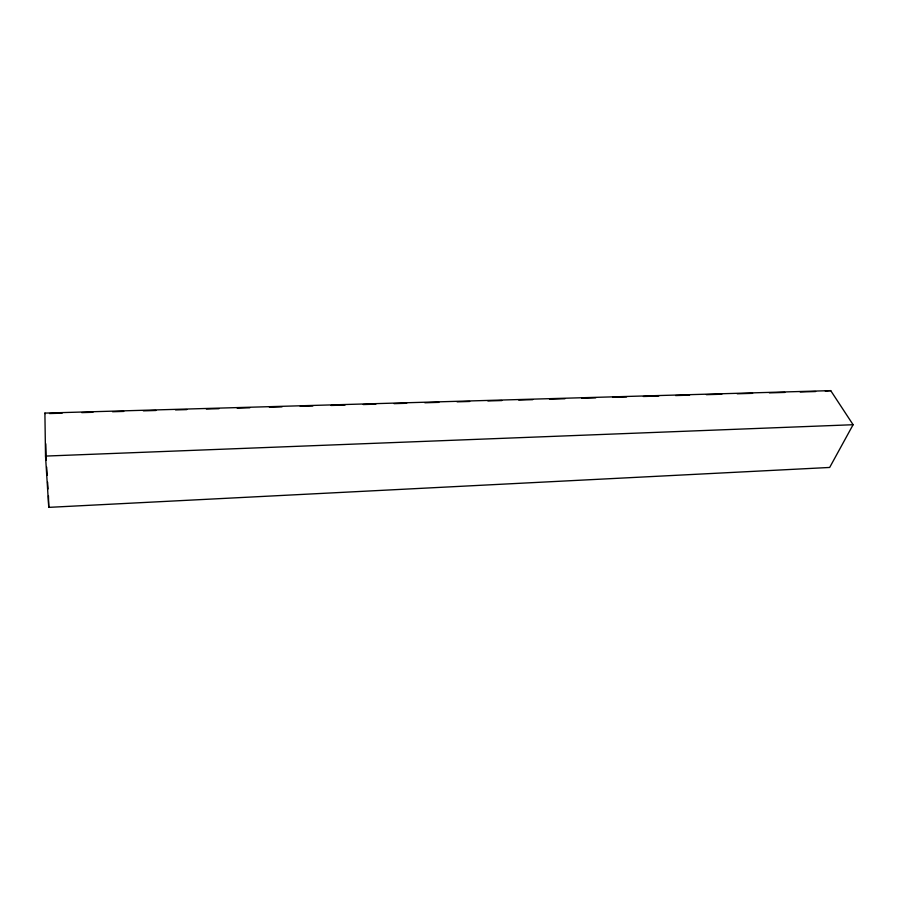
<?xml version="1.0" encoding="UTF-8"?>
<svg xmlns="http://www.w3.org/2000/svg" width="898" height="898" viewBox="0 0 898 898"><rect width="100%" height="100%" fill="white"/><g stroke="black" fill="none" stroke-linecap="round" stroke-linejoin="round"><path stroke-width="1.35" d="M853.1 424.72L829.673 467.454L48.761 507.37L45.517 456.083L44.9 413.091L830.717 390.63L853.1 424.72L45.517 456.083M825.329 391.101L830.717 390.63M49.525 413.551L62.13 413.181M81.74 412.62L92.943 412.294M112.553 411.733L123.756 411.419M143.366 410.846L155.971 410.487M175.57 409.926L186.784 409.6M206.383 409.039L218.989 408.68M237.195 408.152L249.801 407.793M269.411 407.232L282.017 406.861M300.224 406.345L312.83 405.986M331.036 405.458L345.045 405.054M363.252 404.538L375.858 404.167M394.065 403.651L406.671 403.281M424.877 402.764L438.886 402.36M457.093 401.833L469.699 401.473M487.906 400.946L501.903 400.553M518.718 400.07L532.716 399.666M549.531 399.183L564.932 398.734M581.747 398.252L595.744 397.848M612.559 397.365L626.557 396.972M643.372 396.489L658.773 396.04M675.577 395.558L689.585 395.154M706.389 394.671L721.801 394.233M737.202 393.784L752.614 393.346M769.418 392.864L784.83 392.426M800.23 391.977L815.642 391.539M44.9 413.091L45.327 413.664M46.202 460.203L45.764 443.78M46.64 467.05L47.156 475.267M47.583 482.114L48.021 488.961M48.447 495.808L48.761 507.37"/></g></svg>
